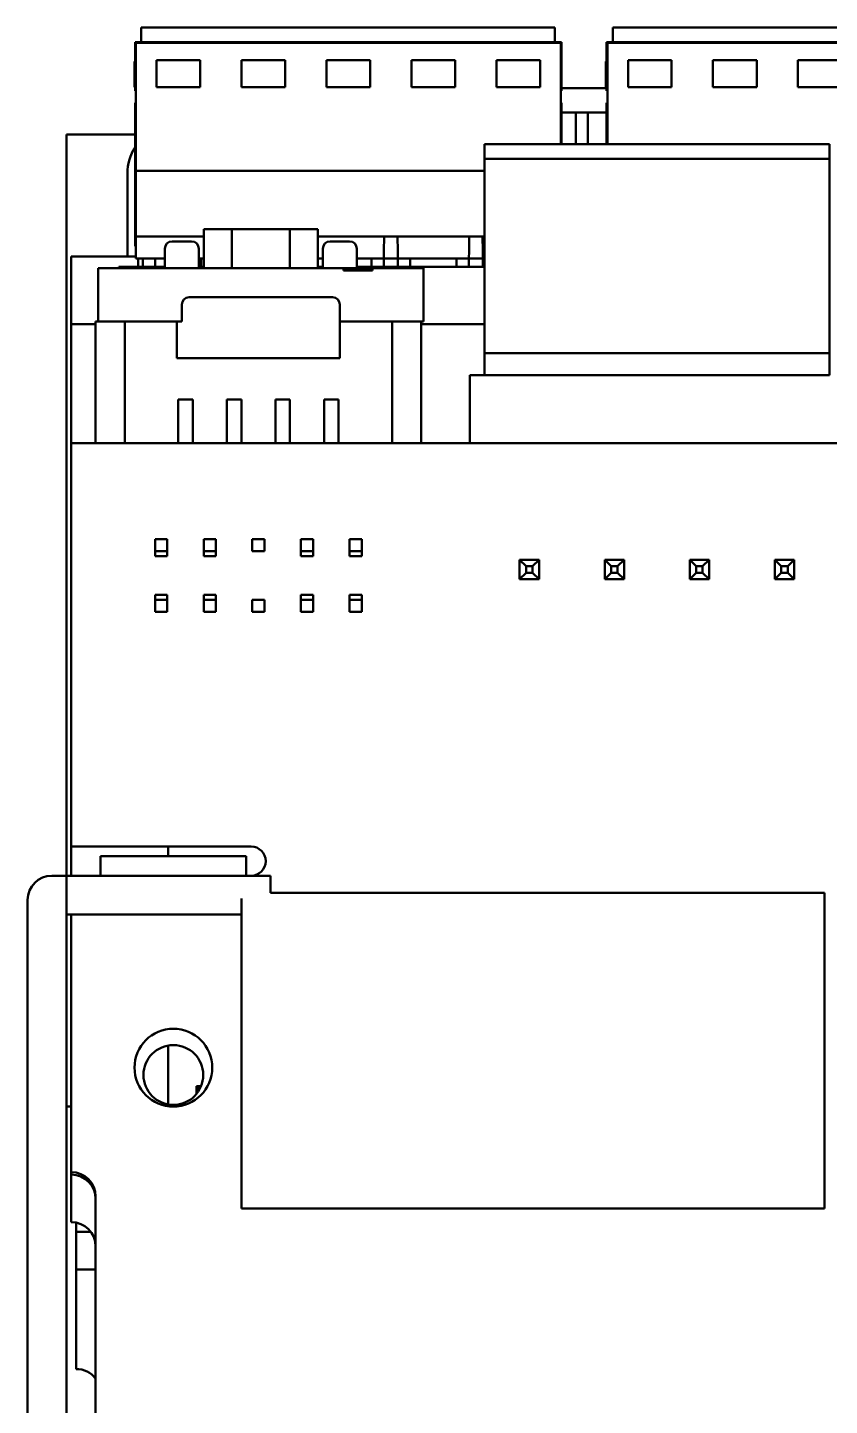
# Model space of a CAD drawing. Header units: millimetres. Extents: x 3137 to 5094, y 789 to 1822.
# Drawn here: x 3762.6 to 3795.6, y 1377.9 to 1434.6 of the extents above; entities that cross this region are included whole.
import ezdxf

# ---------------------------------------------------------------- set-up
doc = ezdxf.new("R2010")
doc.units = ezdxf.units.MM
doc.header["$LTSCALE"] = 1.8
doc.layers.add('외형선(ISO)', color=7, linetype='Continuous', lineweight=50)

msp = doc.modelspace()

# ---------------------------------------------------------------- linework, layer by layer
at = {"layer": '외형선(ISO)'}
for p, q in [((3767.263, 1434.58), (3767.263, 1434.28)), ((3784.288, 1434.58), (3767.263, 1434.58)), ((3784.288, 1434.58), (3784.288, 1434.28)), ((3786.668, 1434.58), (3786.668, 1434.28)), ((3807.193, 1434.58), (3786.668, 1434.58)), ((3767.043, 1433.98), (3767.013, 1433.98)), ((3767.013, 1433.98), (3767.013, 1432.481)), ((3784.538, 1433.98), (3767.043, 1433.98)), ((3767.043, 1433.98), (3767.043, 1433.949)), ((3784.538, 1433.949), (3767.043, 1433.949)), ((3767.043, 1433.949), (3767.043, 1428.681)), ((3767.263, 1434.28), (3767.263, 1433.98)), ((3784.288, 1434.28), (3784.288, 1433.98)), ((3784.538, 1433.98), (3784.538, 1433.949)), ((3784.568, 1433.98), (3784.538, 1433.98)), ((3784.538, 1429.781), (3784.538, 1433.949)), ((3784.568, 1432.481), (3784.568, 1433.98)), ((3786.448, 1433.98), (3786.418, 1433.98)), ((3786.418, 1433.98), (3786.418, 1432.481)), ((3807.443, 1433.98), (3786.448, 1433.98)), ((3786.448, 1433.98), (3786.448, 1433.949)), ((3807.443, 1433.949), (3786.448, 1433.949)), ((3786.448, 1433.949), (3786.448, 1429.781)), ((3786.668, 1434.28), (3786.668, 1433.98)), ((3766.983, 1433.18), (3766.983, 1432.98)), ((3767.013, 1433.18), (3766.983, 1433.18)), ((3766.983, 1432.98), (3766.983, 1432.333)), ((3767.893, 1432.128), (3767.893, 1433.234)), ((3767.893, 1433.234), (3769.688, 1433.234)), ((3769.688, 1433.234), (3769.688, 1432.128)), ((3771.388, 1433.234), (3773.188, 1433.234)), ((3771.388, 1432.128), (3771.388, 1433.234)), ((3773.188, 1433.234), (3773.188, 1432.128)), ((3774.888, 1433.234), (3776.688, 1433.234)), ((3774.888, 1432.128), (3774.888, 1433.234)), ((3776.688, 1433.234), (3776.688, 1432.128)), ((3778.388, 1433.234), (3780.188, 1433.234)), ((3778.388, 1432.128), (3778.388, 1433.234)), ((3780.188, 1433.234), (3780.188, 1432.128)), ((3781.888, 1433.234), (3783.688, 1433.234)), ((3781.888, 1432.128), (3781.888, 1433.234)), ((3783.688, 1433.234), (3783.688, 1432.128)), ((3786.388, 1433.18), (3786.388, 1432.98)), ((3786.418, 1433.18), (3786.388, 1433.18)), ((3786.388, 1432.98), (3786.388, 1432.333)), ((3787.298, 1432.128), (3787.298, 1433.234)), ((3787.298, 1433.234), (3789.093, 1433.234)), ((3789.093, 1433.234), (3789.093, 1432.128)), ((3790.793, 1433.234), (3792.593, 1433.234)), ((3790.793, 1432.128), (3790.793, 1433.234)), ((3792.593, 1433.234), (3792.593, 1432.128)), ((3794.293, 1433.234), (3796.093, 1433.234)), ((3794.293, 1432.128), (3794.293, 1433.234)), ((3766.983, 1432.333), (3766.983, 1432.133)), ((3767.043, 1432.481), (3767.013, 1432.481)), ((3767.013, 1431.981), (3767.013, 1432.481)), ((3784.568, 1432.481), (3784.538, 1432.481)), ((3784.568, 1432.481), (3784.568, 1431.981)), ((3786.388, 1432.333), (3786.388, 1432.133)), ((3786.448, 1432.481), (3786.418, 1432.481)), ((3786.418, 1431.981), (3786.418, 1432.481)), ((3767.013, 1432.133), (3766.983, 1432.133)), ((3767.043, 1431.981), (3767.013, 1431.981)), ((3769.688, 1432.128), (3767.893, 1432.128)), ((3773.188, 1432.128), (3771.388, 1432.128)), ((3776.688, 1432.128), (3774.888, 1432.128)), ((3780.188, 1432.128), (3778.388, 1432.128)), ((3783.688, 1432.128), (3781.888, 1432.128)), ((3784.568, 1431.981), (3784.538, 1431.981)), ((3786.418, 1432.081), (3784.568, 1432.081)), ((3786.418, 1432.133), (3786.388, 1432.133)), ((3786.448, 1431.981), (3786.418, 1431.981)), ((3789.093, 1432.128), (3787.298, 1432.128)), ((3792.593, 1432.128), (3790.793, 1432.128)), ((3796.093, 1432.128), (3794.293, 1432.128)), ((3767.013, 1431.481), (3767.013, 1430.981)), ((3767.013, 1431.481), (3767.043, 1431.481)), ((3784.538, 1431.481), (3784.568, 1431.481)), ((3784.568, 1430.981), (3784.568, 1431.481)), ((3784.568, 1431.081), (3786.418, 1431.081)), ((3785.148, 1431.081), (3785.148, 1429.781)), ((3785.648, 1431.081), (3785.648, 1429.781)), ((3786.418, 1431.481), (3786.418, 1430.981)), ((3786.418, 1431.481), (3786.448, 1431.481)), ((3767.013, 1426.081), (3767.013, 1430.981)), ((3784.568, 1430.981), (3784.568, 1429.781)), ((3786.418, 1429.781), (3786.418, 1430.981)), ((3767.013, 1430.181), (3764.188, 1430.181)), ((3764.188, 1430.181), (3764.188, 1399.681)), ((3765.188, 1430.181), (3767.013, 1430.181)), ((3765.188, 1430.181), (3765.188, 1430.181)), ((3781.388, 1429.781), (3781.388, 1429.481)), ((3795.588, 1429.781), (3781.388, 1429.781)), ((3781.388, 1429.481), (3781.388, 1429.181)), ((3795.588, 1429.781), (3795.588, 1429.481)), ((3795.588, 1429.481), (3795.588, 1429.181)), ((3781.388, 1429.181), (3781.388, 1421.181)), ((3795.588, 1429.181), (3781.388, 1429.181)), ((3795.588, 1429.181), (3795.588, 1421.181)), ((3766.696, 1428.581), (3766.696, 1425.161)), ((3781.388, 1428.681), (3767.043, 1428.681)), ((3767.043, 1428.681), (3767.043, 1426)), ((3767.013, 1425.581), (3767.013, 1426.081)), ((3767.043, 1426), (3767.043, 1425.981)), ((3769.838, 1425.981), (3767.043, 1425.981)), ((3767.043, 1425.981), (3767.043, 1425.381)), ((3769.838, 1424.681), (3769.838, 1426.281)), ((3770.988, 1426.281), (3769.838, 1426.281)), ((3770.988, 1424.681), (3770.988, 1426.281)), ((3773.388, 1426.281), (3770.988, 1426.281)), ((3773.388, 1424.681), (3773.388, 1426.281)), ((3774.538, 1426.281), (3773.388, 1426.281)), ((3774.538, 1424.681), (3774.538, 1426.281)), ((3781.388, 1425.981), (3774.538, 1425.981)), ((3777.255, 1425.381), (3777.263, 1425.981)), ((3777.813, 1425.981), (3777.821, 1425.381)), ((3780.755, 1425.381), (3780.763, 1425.981)), ((3781.313, 1425.981), (3781.321, 1425.381)), ((3767.043, 1425.581), (3767.013, 1425.581)), ((3768.238, 1424.681), (3768.238, 1425.481)), ((3769.338, 1425.781), (3768.538, 1425.781)), ((3769.638, 1424.681), (3769.638, 1425.481)), ((3774.738, 1424.681), (3774.738, 1425.481)), ((3775.038, 1425.781), (3775.838, 1425.781)), ((3776.138, 1424.681), (3776.138, 1425.481)), ((3764.388, 1425.161), (3764.388, 1422.381)), ((3767.043, 1425.161), (3764.388, 1425.161)), ((3767.043, 1425.381), (3767.043, 1425.081)), ((3768.238, 1425.081), (3767.043, 1425.081)), ((3767.143, 1424.731), (3767.143, 1425.081)), ((3767.33, 1425.081), (3767.335, 1424.731)), ((3767.844, 1425.081), (3767.844, 1424.731)), ((3769.838, 1425.081), (3769.638, 1425.081)), ((3769.737, 1425.081), (3769.737, 1424.731)), ((3774.738, 1425.081), (3774.538, 1425.081)), ((3777.251, 1425.081), (3776.138, 1425.081)), ((3776.737, 1425.081), (3776.737, 1424.731)), ((3777.246, 1424.731), (3777.251, 1425.081)), ((3777.251, 1425.081), (3777.255, 1425.381)), ((3777.825, 1425.081), (3777.251, 1425.081)), ((3777.821, 1425.381), (3777.825, 1425.081)), ((3777.825, 1425.081), (3777.83, 1424.731)), ((3780.751, 1425.081), (3777.825, 1425.081)), ((3778.339, 1425.081), (3778.339, 1424.731)), ((3780.237, 1425.081), (3780.237, 1424.731)), ((3780.746, 1424.731), (3780.751, 1425.081)), ((3780.751, 1425.081), (3780.755, 1425.381)), ((3781.325, 1425.081), (3780.751, 1425.081)), ((3781.321, 1425.381), (3781.325, 1425.081)), ((3781.325, 1425.081), (3781.33, 1424.731)), ((3781.388, 1425.081), (3781.325, 1425.081)), ((3765.488, 1422.481), (3765.488, 1424.681)), ((3766.388, 1424.681), (3765.488, 1424.681)), ((3766.338, 1424.731), (3766.338, 1424.681)), ((3766.477, 1424.731), (3766.338, 1424.731)), ((3775.588, 1424.681), (3766.388, 1424.681)), ((3766.477, 1424.731), (3768.238, 1424.731)), ((3766.477, 1424.731), (3766.478, 1424.681)), ((3769.638, 1424.731), (3769.838, 1424.731)), ((3774.538, 1424.731), (3774.738, 1424.731)), ((3776.188, 1424.681), (3775.588, 1424.681)), ((3775.588, 1424.681), (3775.588, 1424.581)), ((3775.588, 1424.581), (3776.788, 1424.581)), ((3776.138, 1424.731), (3781.388, 1424.731)), ((3776.788, 1424.681), (3776.188, 1424.681)), ((3776.188, 1424.681), (3776.188, 1424.581)), ((3777.988, 1424.681), (3776.788, 1424.681)), ((3776.788, 1424.681), (3776.788, 1424.581)), ((3778.888, 1424.681), (3777.988, 1424.681)), ((3778.888, 1424.681), (3778.888, 1422.481)), ((3768.938, 1422.481), (3768.938, 1423.181)), ((3775.138, 1423.481), (3769.238, 1423.481)), ((3775.438, 1422.481), (3775.438, 1423.181)), ((3764.388, 1422.381), (3764.388, 1417.481)), ((3765.388, 1422.381), (3764.388, 1422.381)), ((3765.388, 1422.481), (3765.388, 1417.481)), ((3765.388, 1422.481), (3766.588, 1422.481)), ((3766.588, 1422.481), (3766.588, 1417.481)), ((3768.738, 1422.481), (3766.588, 1422.481)), ((3768.738, 1422.481), (3768.738, 1420.981)), ((3768.938, 1422.481), (3768.738, 1422.481)), ((3777.588, 1422.481), (3775.438, 1422.481)), ((3775.438, 1422.481), (3775.438, 1420.981)), ((3777.588, 1422.481), (3777.588, 1417.481)), ((3777.588, 1422.481), (3778.788, 1422.481)), ((3778.788, 1422.481), (3778.788, 1417.481)), ((3778.788, 1422.481), (3778.888, 1422.481)), ((3781.388, 1422.381), (3778.788, 1422.381)), ((3768.738, 1420.981), (3775.438, 1420.981)), ((3795.588, 1421.181), (3781.388, 1421.181)), ((3781.388, 1421.181), (3781.388, 1420.581)), ((3795.588, 1421.181), (3795.588, 1420.581)), ((3781.388, 1420.581), (3781.388, 1420.281)), ((3795.588, 1420.581), (3795.588, 1420.281)), ((3781.388, 1420.281), (3780.788, 1420.281)), ((3780.788, 1420.281), (3780.788, 1417.481)), ((3795.588, 1420.281), (3781.388, 1420.281)), ((3768.788, 1419.281), (3768.788, 1417.481)), ((3768.788, 1419.281), (3769.388, 1419.281)), ((3769.388, 1419.281), (3769.388, 1417.481)), ((3770.788, 1419.281), (3770.788, 1417.481)), ((3770.788, 1419.281), (3771.388, 1419.281)), ((3771.388, 1419.281), (3771.388, 1417.481)), ((3772.788, 1419.281), (3772.788, 1417.481)), ((3772.788, 1419.281), (3773.388, 1419.281)), ((3773.388, 1419.281), (3773.388, 1417.481)), ((3774.788, 1419.281), (3774.788, 1417.481)), ((3774.788, 1419.281), (3775.388, 1419.281)), ((3775.388, 1419.281), (3775.388, 1417.481)), ((3764.388, 1417.481), (3764.388, 1400.881)), ((3804.288, 1417.481), (3764.388, 1417.481)), ((3767.838, 1413.531), (3767.838, 1413.031)), ((3767.838, 1413.531), (3768.338, 1413.531)), ((3768.338, 1413.531), (3768.338, 1413.031)), ((3769.838, 1413.531), (3769.838, 1413.031)), ((3769.838, 1413.531), (3770.338, 1413.531)), ((3770.338, 1413.531), (3770.338, 1413.031)), ((3771.838, 1413.031), (3771.838, 1413.531)), ((3772.338, 1413.531), (3771.838, 1413.531)), ((3772.338, 1413.031), (3772.338, 1413.531)), ((3773.838, 1413.531), (3773.838, 1413.031)), ((3773.838, 1413.531), (3774.338, 1413.531)), ((3774.338, 1413.531), (3774.338, 1413.031)), ((3775.838, 1413.531), (3775.838, 1413.031)), ((3775.838, 1413.531), (3776.338, 1413.531)), ((3776.338, 1413.531), (3776.338, 1413.031)), ((3767.838, 1413.031), (3767.838, 1412.831)), ((3767.838, 1413.031), (3768.338, 1413.031)), ((3768.338, 1413.031), (3768.338, 1412.831)), ((3769.838, 1413.031), (3769.838, 1412.831)), ((3769.838, 1413.031), (3770.338, 1413.031)), ((3770.338, 1413.031), (3770.338, 1412.831)), ((3772.338, 1413.031), (3771.838, 1413.031)), ((3773.838, 1413.031), (3773.838, 1412.831)), ((3773.838, 1413.031), (3774.338, 1413.031)), ((3774.338, 1413.031), (3774.338, 1412.831)), ((3775.838, 1413.031), (3775.838, 1412.831)), ((3775.838, 1413.031), (3776.338, 1413.031)), ((3776.338, 1413.031), (3776.338, 1412.831)), ((3767.838, 1412.831), (3768.338, 1412.831)), ((3769.838, 1412.831), (3770.338, 1412.831)), ((3773.838, 1412.831), (3774.338, 1412.831)), ((3775.838, 1412.831), (3776.338, 1412.831)), ((3782.838, 1412.681), (3783.638, 1412.681)), ((3782.838, 1412.681), (3783.106, 1412.413)), ((3782.838, 1411.881), (3782.838, 1412.681)), ((3783.37, 1412.413), (3783.106, 1412.413)), ((3783.106, 1412.413), (3783.106, 1412.149)), ((3783.37, 1412.413), (3783.638, 1412.681)), ((3783.37, 1412.149), (3783.37, 1412.413)), ((3783.638, 1412.681), (3783.638, 1411.881)), ((3786.338, 1412.681), (3786.338, 1411.881)), ((3786.606, 1412.413), (3786.338, 1412.681)), ((3787.138, 1412.681), (3786.338, 1412.681)), ((3786.606, 1412.149), (3786.606, 1412.413)), ((3786.87, 1412.413), (3786.606, 1412.413)), ((3786.87, 1412.413), (3787.138, 1412.681)), ((3786.87, 1412.149), (3786.87, 1412.413)), ((3787.138, 1412.681), (3787.138, 1411.881)), ((3790.638, 1412.681), (3789.838, 1412.681)), ((3790.106, 1412.413), (3789.838, 1412.681)), ((3789.838, 1412.681), (3789.838, 1411.881)), ((3790.37, 1412.413), (3790.106, 1412.413)), ((3790.106, 1412.149), (3790.106, 1412.413)), ((3790.37, 1412.413), (3790.638, 1412.681)), ((3790.37, 1412.149), (3790.37, 1412.413)), ((3790.638, 1412.681), (3790.638, 1411.881)), ((3794.138, 1412.681), (3793.338, 1412.681)), ((3793.606, 1412.413), (3793.338, 1412.681)), ((3793.338, 1412.681), (3793.338, 1411.881)), ((3793.606, 1412.149), (3793.606, 1412.413)), ((3793.606, 1412.413), (3793.87, 1412.413)), ((3794.138, 1412.681), (3793.87, 1412.413)), ((3793.87, 1412.413), (3793.87, 1412.149)), ((3794.138, 1411.881), (3794.138, 1412.681)), ((3783.106, 1412.149), (3782.838, 1411.881)), ((3783.638, 1411.881), (3782.838, 1411.881)), ((3783.106, 1412.149), (3783.37, 1412.149)), ((3783.638, 1411.881), (3783.37, 1412.149)), ((3786.338, 1411.881), (3786.606, 1412.149)), ((3787.138, 1411.881), (3786.338, 1411.881)), ((3786.606, 1412.149), (3786.87, 1412.149)), ((3787.138, 1411.881), (3786.87, 1412.149)), ((3789.838, 1411.881), (3790.106, 1412.149)), ((3790.638, 1411.881), (3789.838, 1411.881)), ((3790.106, 1412.149), (3790.37, 1412.149)), ((3790.638, 1411.881), (3790.37, 1412.149)), ((3793.338, 1411.881), (3793.606, 1412.149)), ((3793.338, 1411.881), (3794.138, 1411.881)), ((3793.87, 1412.149), (3793.606, 1412.149)), ((3794.138, 1411.881), (3793.87, 1412.149)), ((3767.838, 1411.231), (3767.838, 1411.031)), ((3767.838, 1411.231), (3768.338, 1411.231)), ((3768.338, 1411.231), (3768.338, 1411.031)), ((3769.838, 1411.231), (3769.838, 1411.031)), ((3769.838, 1411.231), (3770.338, 1411.231)), ((3770.338, 1411.231), (3770.338, 1411.031)), ((3773.838, 1411.231), (3773.838, 1411.031)), ((3773.838, 1411.231), (3774.338, 1411.231)), ((3774.338, 1411.231), (3774.338, 1411.031)), ((3775.838, 1411.231), (3775.838, 1411.031)), ((3775.838, 1411.231), (3776.338, 1411.231)), ((3776.338, 1411.231), (3776.338, 1411.031)), ((3767.838, 1411.031), (3767.838, 1410.531)), ((3767.838, 1411.031), (3768.338, 1411.031)), ((3768.338, 1411.031), (3768.338, 1410.531)), ((3769.838, 1411.031), (3769.838, 1410.531)), ((3769.838, 1411.031), (3770.338, 1411.031)), ((3770.338, 1411.031), (3770.338, 1410.531)), ((3771.838, 1410.531), (3771.838, 1411.031)), ((3772.338, 1411.031), (3771.838, 1411.031)), ((3772.338, 1410.531), (3772.338, 1411.031)), ((3773.838, 1411.031), (3773.838, 1410.531)), ((3773.838, 1411.031), (3774.338, 1411.031)), ((3774.338, 1411.031), (3774.338, 1410.531)), ((3775.838, 1411.031), (3775.838, 1410.531)), ((3775.838, 1411.031), (3776.338, 1411.031)), ((3776.338, 1411.031), (3776.338, 1410.531)), ((3767.838, 1410.531), (3768.338, 1410.531)), ((3769.838, 1410.531), (3770.338, 1410.531)), ((3772.338, 1410.531), (3771.838, 1410.531)), ((3773.838, 1410.531), (3774.338, 1410.531)), ((3775.838, 1410.531), (3776.338, 1410.531)), ((3764.388, 1400.881), (3764.388, 1399.681)), ((3764.388, 1400.881), (3771.788, 1400.881)), ((3765.588, 1400.481), (3767.588, 1400.481)), ((3765.588, 1400.481), (3765.588, 1399.681)), ((3767.588, 1400.481), (3769.588, 1400.481)), ((3768.369, 1400.481), (3768.369, 1400.881)), ((3769.588, 1400.481), (3771.588, 1400.481)), ((3771.588, 1399.681), (3771.588, 1400.481)), ((3764.188, 1399.681), (3763.588, 1399.681)), ((3765.856, 1399.681), (3764.188, 1399.681)), ((3764.188, 1399.681), (3764.188, 1396.681)), ((3767.588, 1399.681), (3765.856, 1399.681)), ((3767.588, 1399.681), (3769.588, 1399.681)), ((3771.411, 1399.681), (3769.588, 1399.681)), ((3771.411, 1399.681), (3772.588, 1399.681)), ((3772.588, 1398.981), (3772.588, 1399.681)), ((3795.388, 1398.981), (3772.585, 1398.981)), ((3795.388, 1385.981), (3795.388, 1398.981)), ((3762.588, 1396.681), (3762.588, 1398.681)), ((3771.388, 1398.745), (3771.388, 1385.981)), ((3764.188, 1398.081), (3770.588, 1398.081)), ((3764.388, 1398.081), (3764.388, 1387.481)), ((3771.388, 1398.081), (3770.588, 1398.081)), ((3762.588, 1396.681), (3762.588, 1328.781)), ((3764.188, 1328.781), (3764.188, 1396.681)), ((3768.369, 1390.271), (3768.369, 1392.69)), ((3769.58, 1390.979), (3769.541, 1391.019)), ((3769.541, 1391.019), (3769.541, 1390.703)), ((3769.727, 1391.019), (3769.541, 1391.019)), ((3769.58, 1390.979), (3769.581, 1390.755)), ((3769.71, 1390.979), (3769.58, 1390.979)), ((3764.188, 1390.181), (3764.388, 1390.181)), ((3764.388, 1387.481), (3764.388, 1387.381)), ((3764.388, 1387.381), (3764.388, 1385.425)), ((3765.388, 1386.481), (3765.388, 1337.481)), ((3795.388, 1385.981), (3771.388, 1385.981)), ((3764.588, 1385.021), (3764.588, 1385.405)), ((3765.191, 1385.021), (3764.588, 1385.021)), ((3764.588, 1383.481), (3764.588, 1385.021)), ((3764.588, 1383.481), (3764.588, 1379.381)), ((3765.388, 1383.481), (3764.588, 1383.481))]:
    msp.add_line(p, q, dxfattribs=at)
for centre, radius in [((3768.588, 1391.781), 1.6), ((3768.588, 1391.481), 1.23)]:
    msp.add_circle(centre, radius, dxfattribs=at)
for centre, radius, start, end in [((3768.696, 1428.581), 2, 147.2906, 180), ((3768.538, 1425.481), 0.3, 90, 180), ((3769.338, 1425.481), 0.3, 0, 90), ((3775.038, 1425.481), 0.3, 90, 180), ((3775.838, 1425.481), 0.3, 0, 90), ((3769.238, 1423.181), 0.3, 90, 180), ((3775.138, 1423.181), 0.3, 0, 90), ((3771.788, 1400.281), 0.6, 270, 90), ((3763.588, 1398.681), 1, 90, 180), ((3764.388, 1386.481), 1, 0, 90), ((3764.388, 1386.381), 1, 0, 90), ((3764.388, 1384.425), 1, 0, 90), ((3764.588, 1378.381), 1, 36.8699, 90)]:
    msp.add_arc(centre, radius, start, end, dxfattribs=at)

doc.saveas('drawing.dxf')
